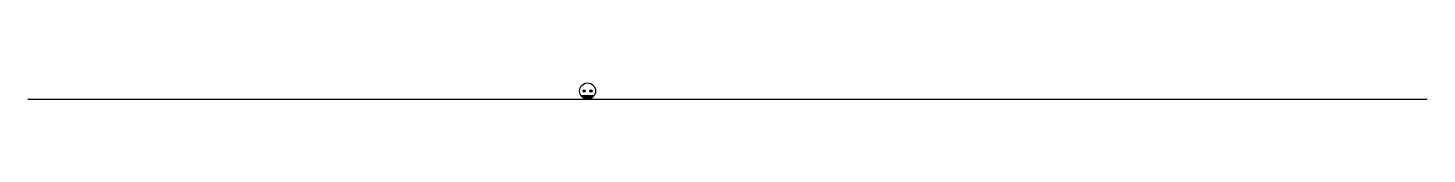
# Model space of a CAD drawing. Units: millimetres at full size, sheet at 1:100. Extents: x -15551 to 15061, y -3490 to -3140.
import ezdxf

# ---------------------------------------------------------------- set-up
doc = ezdxf.new("R2010")
doc.units = ezdxf.units.MM
doc.header["$LTSCALE"] = 100
doc.header["$PDMODE"] = 32
doc.header["$PDSIZE"] = 50
doc.layers.add('0-0', color=7, linetype='Continuous')

msp = doc.modelspace()

# ---------------------------------------------------------------- linework, layer by layer
at = {"layer": '0-0'}
for p, q in [((-15551, -3489.8), (15061.2, -3489.8)), ((-3453.1, -3409.8), (-3159.1, -3409.8)), ((-3446.1, -3419.8), (-3166.1, -3419.8)), ((-3438, -3429.8), (-3174.2, -3429.8)), ((-3428.6, -3439.8), (-3183.6, -3439.8)), ((-3417.5, -3449.8), (-3194.7, -3449.8)), ((-3404.1, -3459.8), (-3208.1, -3459.8)), ((-3387.3, -3469.8), (-3224.9, -3469.8)), ((-3364.4, -3479.8), (-3247.8, -3479.8))]:
    msp.add_line(p, q, dxfattribs=at)
msp.add_circle((-3306.1, -3314.8), 175, dxfattribs=at)
at = {"layer": '0-0', "color": 2}
for p in [(-3381.1, -3314.8), (-3231.1, -3314.8)]:
    msp.add_point(p, dxfattribs=at)

doc.saveas('drawing.dxf')
